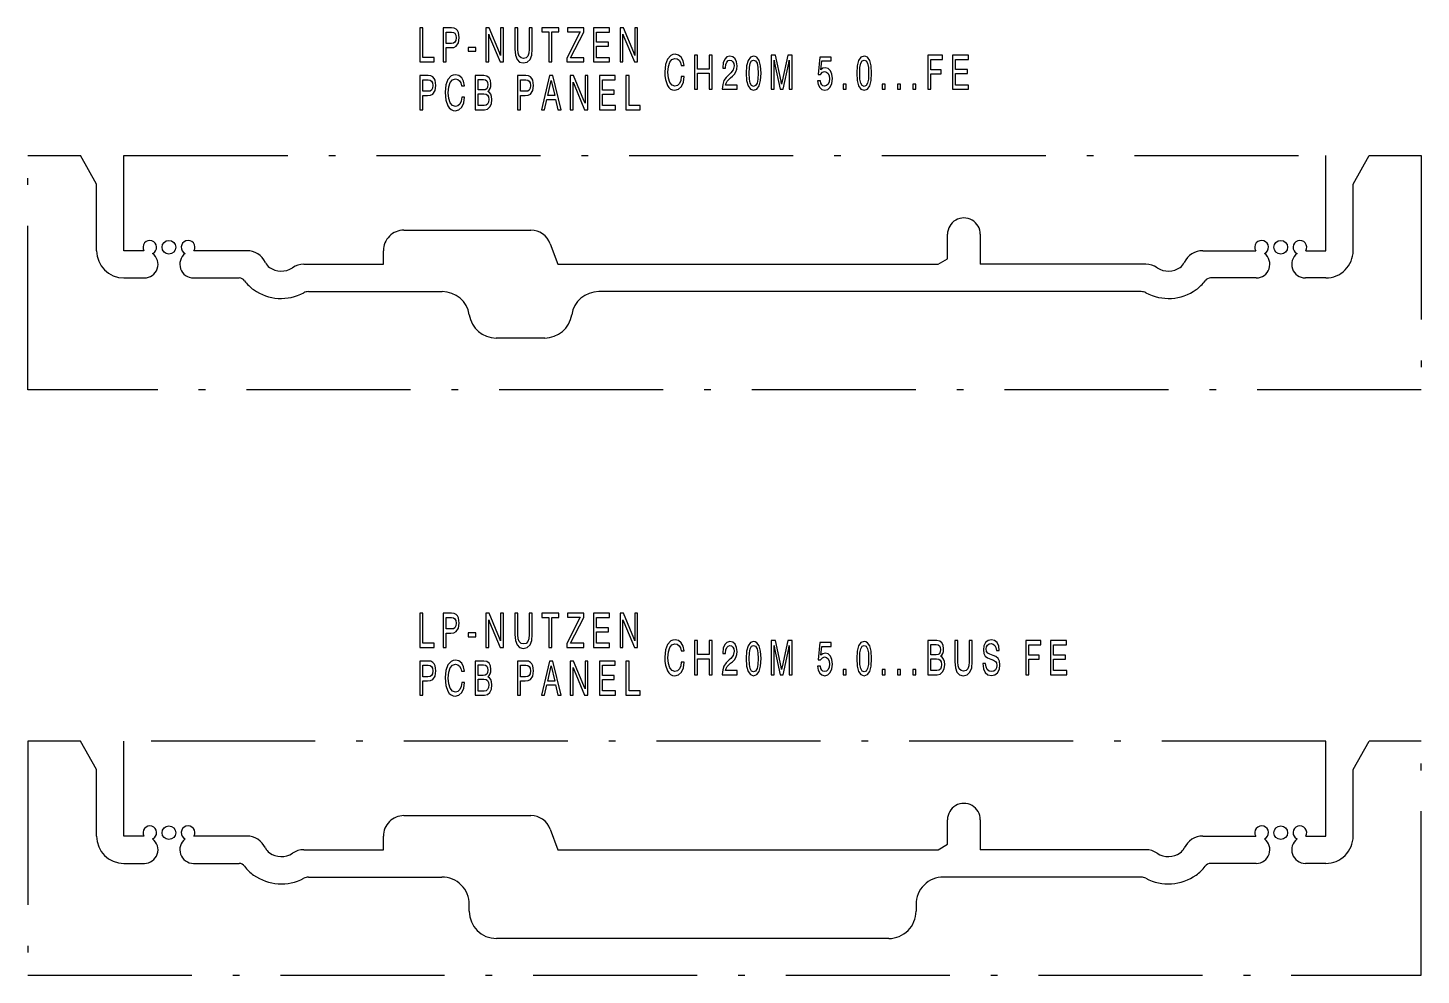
# Model space of a CAD drawing. Extents: x 42 to 318, y 14 to 287.
# Drawn here: x 216 to 318, y 101 to 170.4 of the extents above; entities that cross this region are included whole.
import ezdxf

# ---------------------------------------------------------------- set-up
doc = ezdxf.new("R2010")
doc.units = 0
doc.linetypes.add('DASHDOT', pattern=[18.5, 12, -3, 0.5, -3])
doc.layers.get('0').update_dxf_attribs({"linetype": 'CONTINUOUS'})

msp = doc.modelspace()

# ---------------------------------------------------------------- linework, layer by layer
at = {"color": 7, "linetype": 'DASHDOT'}
for p, q in [((215.995209, 143.906525), (215.995209, 161.054596)), ((215.995209, 161.054596), (219.857147, 161.054596)), ((223.02301, 161.054596), (311.02301, 161.054596)), ((314.188873, 161.054596), (317.999664, 161.054596)), ((317.999664, 161.054596), (317.999664, 143.906525)), ((317.999664, 143.906525), (215.995209, 143.906525)), ((219.857056, 118.174294), (215.995209, 118.174294)), ((215.995209, 118.174294), (215.995209, 101.025764)), ((311.02301, 118.174294), (223.02301, 118.174294)), ((317.99939, 118.174294), (314.188965, 118.174294)), ((317.99939, 101.025764), (317.99939, 118.174294)), ((215.995209, 101.025764), (317.99939, 101.025764))]:
    msp.add_line(p, q, dxfattribs=at)
at = {"color": 7}
for p, q in [((221.02301, 158.972809), (219.857147, 161.054596)), ((223.02301, 154.090302), (223.02301, 161.054596)), ((311.02301, 154.090302), (311.02301, 161.054596)), ((313.02301, 158.972809), (314.188873, 161.054596)), ((221.02301, 154.090302), (221.02301, 158.972809)), ((313.02301, 154.090302), (313.02301, 158.972809)), ((243.52301, 155.590302), (252.823013, 155.590302)), ((283.322998, 153.490295), (283.322998, 155.290298)), ((285.723022, 155.290298), (285.723022, 153.090302)), ((224.48999, 154.090302), (223.02301, 154.090302)), ((232.02301, 154.090302), (228.156021, 154.090302)), ((242.02301, 153.090302), (242.02301, 154.090302)), ((254.232544, 154.603333), (254.783249, 153.090302)), ((302.02301, 154.090302), (305.890015, 154.090302)), ((309.55603, 154.090302), (311.02301, 154.090302)), ((236.205322, 153.090302), (242.02301, 153.090302)), ((254.783249, 153.090302), (282.630188, 153.090302)), ((282.630188, 153.090302), (283.322998, 153.490295)), ((297.840698, 153.090302), (285.723022, 153.090302)), ((223.02301, 152.090302), (224.52301, 152.090302)), ((228.123016, 152.090302), (231.458069, 152.090302)), ((305.923004, 152.090302), (302.587952, 152.090302)), ((311.02301, 152.090302), (309.52301, 152.090302)), ((236.547012, 151.090302), (246.333817, 151.090302)), ((297.499023, 151.090302), (257.786499, 151.090302)), ((253.83226, 147.693573), (250.288071, 147.693573)), ((221.02301, 116.092323), (219.857056, 118.174294)), ((223.02301, 111.209808), (223.02301, 118.174294)), ((311.02301, 111.209808), (311.02301, 118.174294)), ((313.02301, 116.092323), (314.188965, 118.174294)), ((221.02301, 111.209808), (221.02301, 116.092323)), ((313.02301, 111.209808), (313.02301, 116.092323)), ((243.52301, 112.709808), (252.823013, 112.709808)), ((283.322998, 110.60981), (283.322998, 112.409805)), ((285.723022, 112.409805), (285.723022, 110.209808)), ((224.48999, 111.209808), (223.02301, 111.209808)), ((232.02301, 111.209808), (228.156021, 111.209808)), ((242.02301, 110.209808), (242.02301, 111.209808)), ((254.232544, 111.722839), (254.783249, 110.209808)), ((302.02301, 111.209808), (305.890015, 111.209808)), ((309.55603, 111.209808), (311.02301, 111.209808)), ((236.205322, 110.209808), (242.02301, 110.209808)), ((254.783249, 110.209808), (282.630188, 110.209808)), ((282.630188, 110.209808), (283.322998, 110.60981)), ((297.840698, 110.209808), (285.723022, 110.209808)), ((223.02301, 109.209808), (224.52301, 109.209808)), ((228.123016, 109.209808), (231.458069, 109.209808)), ((305.923004, 109.209808), (302.587952, 109.209808)), ((311.02301, 109.209808), (309.52301, 109.209808)), ((236.547012, 108.209808), (246.310944, 108.209808)), ((297.499023, 108.209808), (283.02301, 108.209808)), ((248.310944, 105.709808), (248.310944, 106.209808)), ((281.02301, 106.209808), (281.02301, 105.709808)), ((279.02301, 103.709808), (250.310944, 103.709808))]:
    msp.add_line(p, q, dxfattribs=at)
for points in [[(244.697037, 167.910889), (245.729889, 167.910889), (245.729889, 168.227295), (244.920792, 168.227295), (244.920792, 170.410889), (244.697037, 170.410889)], [(246.406174, 167.910889), (246.62767, 167.910889), (246.62767, 168.964432), (246.962158, 168.964432), (247.183655, 168.978348), (247.35994, 169.065277), (247.513626, 169.315613), (247.567871, 169.687668), (247.552048, 169.892807), (247.513626, 170.070145), (247.448074, 170.212692), (247.362198, 170.317001), (247.194946, 170.393509), (247.005096, 170.410889), (246.406174, 170.410889)], [(249.532913, 167.910889), (249.743103, 167.910889), (249.743103, 169.938004), (249.804123, 169.753723), (250.579346, 167.910889), (250.818909, 167.910889), (250.818909, 170.410889), (250.608719, 170.410889), (250.608719, 168.383774), (250.534134, 168.595871), (249.77475, 170.410889), (249.532913, 170.410889)], [(251.655655, 168.860123), (251.691818, 168.411591), (251.807083, 168.095169), (251.996933, 167.90741), (252.265884, 167.841354), (252.550659, 167.90741), (252.758575, 168.098648), (252.885147, 168.415054), (252.928085, 168.860123), (252.928085, 170.410889), (252.706604, 170.410889), (252.706604, 168.856644), (252.679474, 168.550659), (252.602631, 168.338562), (252.473816, 168.209915), (252.290741, 168.168198), (252.105423, 168.209915), (251.976593, 168.335083), (251.89975, 168.550659), (251.877151, 168.856644), (251.877151, 170.410889), (251.655655, 170.410889)], [(254.12645, 167.910889), (254.347946, 167.910889), (254.347946, 170.108383), (254.860977, 170.108383), (254.860977, 170.410889), (253.613419, 170.410889), (253.613419, 170.108383), (254.12645, 170.108383)], [(255.446869, 167.910889), (256.696686, 167.910889), (256.696686, 168.216873), (255.722595, 168.216873), (256.696686, 170.097961), (256.696686, 170.410889), (255.512405, 170.410889), (255.512405, 170.115341), (256.441284, 170.115341), (255.446869, 168.192535)], [(257.409149, 167.910889), (258.586639, 167.910889), (258.586639, 168.223816), (257.628357, 168.223816), (257.628357, 169.061798), (258.496246, 169.061798), (258.496246, 169.353867), (257.628357, 169.353867), (257.628357, 170.101425), (258.568573, 170.101425), (258.568573, 170.410889), (257.409149, 170.410889)], [(259.351074, 167.910889), (259.561249, 167.910889), (259.561249, 169.938004), (259.622284, 169.753723), (260.397491, 167.910889), (260.637054, 167.910889), (260.637054, 170.410889), (260.42688, 170.410889), (260.42688, 168.383774), (260.352295, 168.595871), (259.592896, 170.410889), (259.351074, 170.410889)], [(246.62767, 169.266937), (246.62767, 170.104904), (247.014145, 170.104904), (247.161057, 170.080566), (247.262756, 170.011032), (247.323776, 169.88237), (247.344116, 169.687668), (247.323776, 169.482513), (247.260498, 169.353867), (247.152008, 169.284317), (246.998322, 169.266937)], [(248.235107, 168.693222), (248.782043, 168.693222), (248.782043, 168.967911), (248.235107, 168.967911)], [(263.833862, 166.839264), (263.793182, 166.550659), (263.695984, 166.331619), (263.551361, 166.192535), (263.370544, 166.143845), (263.158081, 166.213394), (262.995361, 166.415054), (262.88913, 166.734955), (262.852997, 167.15567), (262.886871, 167.586823), (262.988586, 167.906723), (263.151306, 168.104904), (263.372803, 168.174454), (263.540039, 168.139679), (263.673401, 168.038849), (263.766052, 167.878906), (263.820313, 167.659851), (264.037262, 167.659851), (263.97171, 167.997116), (263.833862, 168.254425), (263.634979, 168.417847), (263.381836, 168.476959), (263.2146, 168.452606), (263.067688, 168.386551), (262.830383, 168.129242), (262.678955, 167.725906), (262.626984, 167.197403), (262.638275, 166.891418), (262.676697, 166.620209), (262.823608, 166.196014), (262.927551, 166.043015), (263.054138, 165.931747), (263.196503, 165.865692), (263.359253, 165.841354), (263.630463, 165.910889), (263.845154, 166.109085), (263.987549, 166.425491), (264.048553, 166.839264)], [(264.808472, 165.910889), (265.029968, 165.910889), (265.029968, 167.082657), (265.872986, 167.082657), (265.872986, 165.910889), (266.094452, 165.910889), (266.094452, 168.410889), (265.872986, 168.410889), (265.872986, 167.385162), (265.029968, 167.385162), (265.029968, 168.410889), (264.808472, 168.410889)], [(266.838562, 165.910889), (267.914337, 165.910889), (267.914337, 166.209915), (267.064575, 166.209915), (267.109772, 166.366379), (267.188873, 166.505463), (267.441986, 166.755814), (267.575348, 166.860123), (267.724518, 167.009644), (267.830719, 167.183487), (267.891754, 167.385162), (267.914337, 167.621597), (267.875916, 167.913666), (267.771973, 168.143158), (267.606995, 168.289185), (267.39679, 168.341354), (267.17981, 168.282242), (267.014832, 168.11882), (266.90863, 167.854553), (266.872467, 167.506851), (266.872467, 167.465134), (267.078125, 167.465134), (267.078125, 167.49295), (267.09845, 167.729385), (267.161743, 167.903244), (267.258942, 168.014511), (267.387756, 168.05275), (267.516571, 168.021454), (267.616028, 167.931061), (267.677032, 167.795456), (267.699646, 167.625076), (267.640869, 167.329529), (267.469116, 167.106995), (267.335785, 166.995728), (267.114288, 166.776672), (266.958344, 166.543716), (266.86792, 166.269028), (266.838562, 165.931747)], [(268.586121, 167.089615), (268.620026, 166.543716), (268.723969, 166.154282), (268.893494, 165.917847), (269.12854, 165.841354), (269.361328, 165.917847), (269.533081, 166.154282), (269.637054, 166.543716), (269.673218, 167.089615), (269.637054, 167.632034), (269.533081, 168.021454), (269.361328, 168.257904), (269.252838, 168.32048), (269.12854, 168.341354), (268.893494, 168.261383), (268.723969, 168.021454), (268.620026, 167.632034)], [(270.627502, 168.042328), (270.663666, 167.823273), (271.072723, 165.910889), (271.28067, 165.910889), (271.698761, 167.823273), (271.737183, 168.042328), (271.737183, 165.910889), (271.951904, 165.910889), (271.951904, 168.410889), (271.635498, 168.410889), (271.217377, 166.498505), (271.181213, 166.293365), (271.142792, 166.498505), (270.740509, 168.410889), (270.424072, 168.410889), (270.424072, 165.910889), (270.627502, 165.910889)], [(276.682098, 167.089615), (276.715973, 166.543716), (276.819946, 166.154282), (276.989441, 165.917847), (277.224518, 165.841354), (277.457306, 165.917847), (277.629059, 166.154282), (277.733032, 166.543716), (277.769196, 167.089615), (277.733032, 167.632034), (277.629059, 168.021454), (277.457306, 168.257904), (277.348816, 168.32048), (277.224518, 168.341354), (276.989441, 168.261383), (276.819946, 168.021454), (276.715973, 167.632034)], [(281.877838, 165.910889), (282.099335, 165.910889), (282.099335, 167.040924), (282.858704, 167.040924), (282.858704, 167.346909), (282.099335, 167.346909), (282.099335, 168.097961), (282.969452, 168.097961), (282.969452, 168.410889), (281.877838, 168.410889)], [(283.695465, 165.910889), (284.872986, 165.910889), (284.872986, 166.223816), (283.914703, 166.223816), (283.914703, 167.061798), (284.782562, 167.061798), (284.782562, 167.353867), (283.914703, 167.353867), (283.914703, 168.101425), (284.854889, 168.101425), (284.854889, 168.410889), (283.695465, 168.410889)], [(268.803101, 167.089615), (268.821167, 167.513809), (268.877655, 167.816315), (268.97937, 167.993637), (269.12854, 168.056229), (269.27771, 167.993637), (269.379395, 167.816315), (269.435913, 167.513809), (269.453979, 167.089615), (269.435913, 166.661926), (269.379395, 166.3629), (269.27771, 166.182098), (269.12854, 166.126465), (268.97937, 166.182098), (268.877655, 166.3629), (268.818909, 166.661926)], [(273.806213, 166.540237), (273.855927, 166.251633), (273.968933, 166.032593), (274.131653, 165.893509), (274.337341, 165.841354), (274.565613, 165.903931), (274.741882, 166.07431), (274.857147, 166.34552), (274.897827, 166.693222), (274.859406, 167.020065), (274.750916, 167.270416), (274.583679, 167.433838), (274.364441, 167.49295), (274.194946, 167.451218), (274.061615, 167.336487), (274.124878, 167.986694), (274.811951, 167.986694), (274.811951, 168.271805), (273.975708, 168.271805), (273.85141, 166.992249), (274.032227, 166.992249), (274.1633, 167.15567), (274.330566, 167.214783), (274.475189, 167.176529), (274.583679, 167.068741), (274.653748, 166.898376), (274.678619, 166.675842), (274.651489, 166.456787), (274.581421, 166.286407), (274.470673, 166.178619), (274.328308, 166.140381), (274.208496, 166.164719), (274.115845, 166.24469), (274.048035, 166.369858), (274.01413, 166.540237)], [(276.899048, 167.089615), (276.917145, 167.513809), (276.973633, 167.816315), (277.075348, 167.993637), (277.224518, 168.056229), (277.373657, 167.993637), (277.475372, 167.816315), (277.53186, 167.513809), (277.549957, 167.089615), (277.53186, 166.661926), (277.475372, 166.3629), (277.373657, 166.182098), (277.224518, 166.126465), (277.075348, 166.182098), (276.973633, 166.3629), (276.914886, 166.661926)], [(244.697037, 164.410889), (244.918518, 164.410889), (244.918518, 165.464432), (245.253021, 165.464432), (245.474503, 165.478348), (245.650787, 165.565277), (245.804474, 165.815613), (245.858719, 166.187668), (245.842896, 166.392807), (245.804474, 166.570145), (245.738937, 166.712692), (245.653046, 166.817001), (245.485809, 166.893509), (245.295959, 166.910889), (244.697037, 166.910889)], [(244.918518, 165.766937), (244.918518, 166.604904), (245.304993, 166.604904), (245.451904, 166.580566), (245.553604, 166.511032), (245.614624, 166.38237), (245.634964, 166.187668), (245.614624, 165.982513), (245.551346, 165.853867), (245.442871, 165.784317), (245.289185, 165.766937)], [(247.757706, 165.339264), (247.717026, 165.050659), (247.619843, 164.831619), (247.475204, 164.692535), (247.294388, 164.643845), (247.08194, 164.713394), (246.91922, 164.915054), (246.813004, 165.234955), (246.77684, 165.65567), (246.81073, 166.086823), (246.912445, 166.406723), (247.075165, 166.604904), (247.296661, 166.674454), (247.463898, 166.639679), (247.597244, 166.538849), (247.689911, 166.378906), (247.744156, 166.159851), (247.961121, 166.159851), (247.895569, 166.497116), (247.757706, 166.754425), (247.558823, 166.917847), (247.305695, 166.976959), (247.138443, 166.952606), (246.991547, 166.886551), (246.754227, 166.629242), (246.602814, 166.225906), (246.550827, 165.697403), (246.562134, 165.391418), (246.600555, 165.120209), (246.747452, 164.696014), (246.85141, 164.543015), (246.977982, 164.431747), (247.120361, 164.365692), (247.283096, 164.341354), (247.554306, 164.410889), (247.769012, 164.609085), (247.911392, 164.925491), (247.972412, 165.339264)], [(248.73233, 164.410889), (249.421661, 164.410889), (249.652176, 164.463043), (249.823944, 164.616028), (249.932434, 164.848999), (249.970856, 165.158447), (249.948257, 165.380981), (249.887238, 165.558319), (249.790054, 165.686966), (249.661224, 165.759979), (249.760666, 165.846909), (249.835251, 165.968613), (249.878189, 166.118118), (249.894012, 166.302399), (249.860107, 166.566666), (249.765182, 166.757904), (249.606979, 166.872635), (249.387756, 166.910889), (248.73233, 166.910889)], [(248.953812, 165.860825), (248.953812, 166.625763), (249.358368, 166.625763), (249.496231, 166.601425), (249.593414, 166.531891), (249.652176, 166.417145), (249.672516, 166.253723), (249.649918, 166.076401), (249.588898, 165.951218), (249.48494, 165.881683), (249.340286, 165.860825)], [(251.847763, 164.410889), (252.06926, 164.410889), (252.06926, 165.464432), (252.403748, 165.464432), (252.625229, 165.478348), (252.801514, 165.565277), (252.9552, 165.815613), (253.009445, 166.187668), (252.993622, 166.392807), (252.9552, 166.570145), (252.889664, 166.712692), (252.803787, 166.817001), (252.636536, 166.893509), (252.446686, 166.910889), (251.847763, 166.910889)], [(252.06926, 165.766937), (252.06926, 166.604904), (252.455734, 166.604904), (252.602631, 166.580566), (252.704346, 166.511032), (252.765366, 166.38237), (252.785706, 166.187668), (252.765366, 165.982513), (252.702072, 165.853867), (252.593597, 165.784317), (252.439911, 165.766937)], [(253.590805, 164.410889), (253.819077, 164.410889), (253.993103, 165.158447), (254.632706, 165.158447), (254.804474, 164.410889), (255.044052, 164.410889), (254.438339, 166.910889), (254.19426, 166.910889)], [(254.060913, 165.450531), (254.316299, 166.55275), (254.567169, 165.450531)], [(255.70903, 164.410889), (255.91922, 164.410889), (255.91922, 166.438004), (255.98024, 166.253723), (256.755463, 164.410889), (256.995026, 164.410889), (256.995026, 166.910889), (256.784821, 166.910889), (256.784821, 164.883774), (256.710236, 165.095871), (255.950867, 166.910889), (255.70903, 166.910889)], [(257.84082, 164.410889), (259.018311, 164.410889), (259.018311, 164.723816), (258.060028, 164.723816), (258.060028, 165.561798), (258.927917, 165.561798), (258.927917, 165.853867), (258.060028, 165.853867), (258.060028, 166.601425), (259.000244, 166.601425), (259.000244, 166.910889), (257.84082, 166.910889)], [(259.785004, 164.410889), (260.817871, 164.410889), (260.817871, 164.727295), (260.008759, 164.727295), (260.008759, 166.910889), (259.785004, 166.910889)], [(275.682617, 165.910889), (275.90863, 165.910889), (275.90863, 166.289886), (275.682617, 166.289886)], [(278.542664, 165.910889), (278.768677, 165.910889), (278.768677, 166.289886), (278.542664, 166.289886)], [(279.661926, 165.910889), (279.887939, 165.910889), (279.887939, 166.289886), (279.661926, 166.289886)], [(280.781189, 165.910889), (281.007202, 165.910889), (281.007202, 166.289886), (280.781189, 166.289886)], [(248.953812, 164.713394), (248.953812, 165.582657), (249.37645, 165.582657), (249.536911, 165.558319), (249.652176, 165.481827), (249.719986, 165.349686), (249.744843, 165.161926), (249.722244, 164.967224), (249.656708, 164.82814), (249.548218, 164.741211), (249.401306, 164.713394)], [(244.697037, 125.030396), (245.729889, 125.030396), (245.729889, 125.346809), (244.920792, 125.346809), (244.920792, 127.530396), (244.697037, 127.530396)], [(246.406174, 125.030396), (246.62767, 125.030396), (246.62767, 126.083939), (246.962158, 126.083939), (247.183655, 126.097847), (247.35994, 126.184776), (247.513626, 126.435127), (247.567871, 126.807167), (247.552048, 127.012314), (247.513626, 127.189644), (247.448074, 127.332207), (247.362198, 127.436516), (247.194946, 127.513008), (247.005096, 127.530396), (246.406174, 127.530396)], [(249.532913, 125.030396), (249.743103, 125.030396), (249.743103, 127.057518), (249.804123, 126.87323), (250.579346, 125.030396), (250.818909, 125.030396), (250.818909, 127.530396), (250.608719, 127.530396), (250.608719, 125.503273), (250.534134, 125.715378), (249.77475, 127.530396), (249.532913, 127.530396)], [(251.655655, 125.97963), (251.691818, 125.53109), (251.807083, 125.214676), (251.996933, 125.026917), (252.265884, 124.960854), (252.550659, 125.026917), (252.758575, 125.218155), (252.885147, 125.534569), (252.928085, 125.97963), (252.928085, 127.530396), (252.706604, 127.530396), (252.706604, 125.976151), (252.679474, 125.670174), (252.602631, 125.458076), (252.473816, 125.329422), (252.290741, 125.287697), (252.105423, 125.329422), (251.976593, 125.454597), (251.89975, 125.670174), (251.877151, 125.976151), (251.877151, 127.530396), (251.655655, 127.530396)], [(254.12645, 125.030396), (254.347946, 125.030396), (254.347946, 127.22789), (254.860977, 127.22789), (254.860977, 127.530396), (253.613419, 127.530396), (253.613419, 127.22789), (254.12645, 127.22789)], [(255.446869, 125.030396), (256.696686, 125.030396), (256.696686, 125.336372), (255.722595, 125.336372), (256.696686, 127.217461), (256.696686, 127.530396), (255.512405, 127.530396), (255.512405, 127.234848), (256.441284, 127.234848), (255.446869, 125.312035)], [(257.409149, 125.030396), (258.586639, 125.030396), (258.586639, 125.34333), (257.628357, 125.34333), (257.628357, 126.181297), (258.496246, 126.181297), (258.496246, 126.473373), (257.628357, 126.473373), (257.628357, 127.22094), (258.568573, 127.22094), (258.568573, 127.530396), (257.409149, 127.530396)], [(259.351074, 125.030396), (259.561249, 125.030396), (259.561249, 127.057518), (259.622284, 126.87323), (260.397491, 125.030396), (260.637054, 125.030396), (260.637054, 127.530396), (260.42688, 127.530396), (260.42688, 125.503273), (260.352295, 125.715378), (259.592896, 127.530396), (259.351074, 127.530396)], [(246.62767, 126.386444), (246.62767, 127.224411), (247.014145, 127.224411), (247.161057, 127.200073), (247.262756, 127.130531), (247.323776, 127.001884), (247.344116, 126.807167), (247.323776, 126.60202), (247.260498, 126.473373), (247.152008, 126.403831), (246.998322, 126.386444)], [(248.235107, 125.812729), (248.782043, 125.812729), (248.782043, 126.087418), (248.235107, 126.087418)], [(263.833862, 123.958763), (263.793182, 123.670166), (263.695984, 123.451111), (263.551361, 123.312027), (263.370544, 123.263351), (263.158081, 123.332893), (262.995361, 123.534561), (262.88913, 123.854446), (262.852997, 124.275169), (262.886871, 124.706329), (262.988586, 125.026215), (263.151306, 125.224411), (263.372803, 125.293945), (263.540039, 125.259178), (263.673401, 125.15834), (263.766052, 124.998398), (263.820313, 124.779343), (264.037262, 124.779343), (263.97171, 125.116615), (263.833862, 125.373917), (263.634979, 125.537338), (263.381836, 125.596451), (263.2146, 125.572113), (263.067688, 125.50605), (262.830383, 125.248749), (262.678955, 124.845406), (262.626984, 124.316895), (262.638275, 124.010918), (262.676697, 123.739708), (262.823608, 123.315506), (262.927551, 123.162514), (263.054138, 123.051247), (263.196503, 122.985184), (263.359253, 122.960846), (263.630463, 123.030388), (263.845154, 123.228577), (263.987549, 123.544991), (264.048553, 123.958763)], [(264.808472, 123.030388), (265.029968, 123.030388), (265.029968, 124.202156), (265.872986, 124.202156), (265.872986, 123.030388), (266.094452, 123.030388), (266.094452, 125.530388), (265.872986, 125.530388), (265.872986, 124.504654), (265.029968, 124.504654), (265.029968, 125.530388), (264.808472, 125.530388)], [(270.627502, 125.161819), (270.663666, 124.942764), (271.072723, 123.030388), (271.28067, 123.030388), (271.698761, 124.942764), (271.737183, 125.161819), (271.737183, 123.030388), (271.951904, 123.030388), (271.951904, 125.530388), (271.635498, 125.530388), (271.217377, 123.618011), (271.181213, 123.412865), (271.142792, 123.618011), (270.740509, 125.530388), (270.424072, 125.530388), (270.424072, 123.030388), (270.627502, 123.030388)], [(281.877838, 123.030388), (282.567169, 123.030388), (282.797699, 123.082542), (282.969452, 123.235535), (283.077942, 123.468498), (283.116364, 123.777954), (283.093781, 124.000488), (283.032745, 124.177818), (282.935547, 124.306465), (282.806732, 124.379486), (282.906189, 124.466408), (282.980774, 124.588104), (283.023712, 124.737617), (283.03952, 124.921906), (283.005615, 125.186157), (282.910706, 125.377396), (282.752502, 125.492142), (282.533264, 125.530388), (281.877838, 125.530388)], [(283.86499, 123.979622), (283.901123, 123.531082), (284.016418, 123.214668), (284.206238, 123.026909), (284.475189, 122.960846), (284.759979, 123.026909), (284.967896, 123.218147), (285.094452, 123.534561), (285.13739, 123.979622), (285.13739, 125.530388), (284.915924, 125.530388), (284.915924, 123.976143), (284.888794, 123.670166), (284.811951, 123.458069), (284.683136, 123.329414), (284.500061, 123.287689), (284.314728, 123.329414), (284.185913, 123.45459), (284.10907, 123.670166), (284.086456, 123.976143), (284.086456, 125.530388), (283.86499, 125.530388)], [(285.901825, 123.854446), (285.951569, 123.47197), (286.078125, 123.19381), (286.27475, 123.023438), (286.539185, 122.964325), (286.799072, 123.023438), (286.995728, 123.179901), (287.120026, 123.426773), (287.162964, 123.753616), (287.126801, 124.024826), (287.029602, 124.229973), (286.866882, 124.35862), (286.656708, 124.449028), (286.435211, 124.528999), (286.281525, 124.608971), (286.191132, 124.723709), (286.164001, 124.914948), (286.186615, 125.074898), (286.258942, 125.203545), (286.369659, 125.283516), (286.521088, 125.314812), (286.674774, 125.280037), (286.792297, 125.179207), (286.869141, 125.015785), (286.905304, 124.79673), (287.115509, 124.79673), (287.072571, 125.130524), (286.957306, 125.380875), (286.776489, 125.540817), (286.534668, 125.596451), (286.292816, 125.540817), (286.109772, 125.387833), (285.992249, 125.154869), (285.953827, 124.855843), (285.987732, 124.581154), (286.089417, 124.393394), (286.2612, 124.26474), (286.498505, 124.16391), (286.690613, 124.08741), (286.830719, 124.010918), (286.914368, 123.896172), (286.943726, 123.71537), (286.914368, 123.527603), (286.835236, 123.381569), (286.708679, 123.291168), (286.536926, 123.259872), (286.362885, 123.298119), (286.231812, 123.419815), (286.145935, 123.604103), (286.114288, 123.854446)], [(289.055695, 123.030388), (289.277191, 123.030388), (289.277191, 124.160431), (290.03656, 124.160431), (290.03656, 124.466408), (289.277191, 124.466408), (289.277191, 125.217453), (290.147308, 125.217453), (290.147308, 125.530388), (289.055695, 125.530388)], [(290.873322, 123.030388), (292.050842, 123.030388), (292.050842, 123.343323), (291.09256, 123.343323), (291.09256, 124.18129), (291.960419, 124.18129), (291.960419, 124.473366), (291.09256, 124.473366), (291.09256, 125.220932), (292.032745, 125.220932), (292.032745, 125.530388), (290.873322, 125.530388)], [(266.838562, 123.030388), (267.914337, 123.030388), (267.914337, 123.329414), (267.064575, 123.329414), (267.109772, 123.485878), (267.188873, 123.624962), (267.441986, 123.875313), (267.575348, 123.979622), (267.724518, 124.129135), (267.830719, 124.302986), (267.891754, 124.504654), (267.914337, 124.741096), (267.875916, 125.033173), (267.771973, 125.262657), (267.606995, 125.408691), (267.39679, 125.460846), (267.17981, 125.401733), (267.014832, 125.238312), (266.90863, 124.97406), (266.872467, 124.626358), (266.872467, 124.584633), (267.078125, 124.584633), (267.078125, 124.61245), (267.09845, 124.848885), (267.161743, 125.022736), (267.258942, 125.134003), (267.387756, 125.172249), (267.516571, 125.140961), (267.616028, 125.050552), (267.677032, 124.914948), (267.699646, 124.744576), (267.640869, 124.449028), (267.469116, 124.226494), (267.335785, 124.115227), (267.114288, 123.896172), (266.958344, 123.663208), (266.86792, 123.388527), (266.838562, 123.051247)], [(268.586121, 124.209106), (268.620026, 123.663208), (268.723969, 123.273781), (268.893494, 123.037338), (269.12854, 122.960846), (269.361328, 123.037338), (269.533081, 123.273781), (269.637054, 123.663208), (269.673218, 124.209106), (269.637054, 124.751526), (269.533081, 125.140961), (269.361328, 125.377396), (269.252838, 125.439987), (269.12854, 125.460846), (268.893494, 125.380875), (268.723969, 125.140961), (268.620026, 124.751526)], [(268.803101, 124.209106), (268.821167, 124.633308), (268.877655, 124.935814), (268.97937, 125.113144), (269.12854, 125.175728), (269.27771, 125.113144), (269.379395, 124.935814), (269.435913, 124.633308), (269.453979, 124.209106), (269.435913, 123.781433), (269.379395, 123.482407), (269.27771, 123.301598), (269.12854, 123.245964), (268.97937, 123.301598), (268.877655, 123.482407), (268.818909, 123.781433)], [(273.806213, 123.659737), (273.855927, 123.37114), (273.968933, 123.152084), (274.131653, 123.013), (274.337341, 122.960846), (274.565613, 123.023438), (274.741882, 123.19381), (274.857147, 123.465019), (274.897827, 123.812721), (274.859406, 124.139565), (274.750916, 124.389915), (274.583679, 124.553337), (274.364441, 124.61245), (274.194946, 124.570724), (274.061615, 124.455978), (274.124878, 125.106186), (274.811951, 125.106186), (274.811951, 125.391304), (273.975708, 125.391304), (273.85141, 124.111748), (274.032227, 124.111748), (274.1633, 124.275169), (274.330566, 124.334282), (274.475189, 124.296036), (274.583679, 124.188248), (274.653748, 124.017868), (274.678619, 123.795341), (274.651489, 123.576286), (274.581421, 123.405907), (274.470673, 123.298119), (274.328308, 123.259872), (274.208496, 123.28421), (274.115845, 123.364182), (274.048035, 123.489357), (274.01413, 123.659737)], [(276.682098, 124.209106), (276.715973, 123.663208), (276.819946, 123.273781), (276.989441, 123.037338), (277.224518, 122.960846), (277.457306, 123.037338), (277.629059, 123.273781), (277.733032, 123.663208), (277.769196, 124.209106), (277.733032, 124.751526), (277.629059, 125.140961), (277.457306, 125.377396), (277.348816, 125.439987), (277.224518, 125.460846), (276.989441, 125.380875), (276.819946, 125.140961), (276.715973, 124.751526)], [(276.899048, 124.209106), (276.917145, 124.633308), (276.973633, 124.935814), (277.075348, 125.113144), (277.224518, 125.175728), (277.373657, 125.113144), (277.475372, 124.935814), (277.53186, 124.633308), (277.549957, 124.209106), (277.53186, 123.781433), (277.475372, 123.482407), (277.373657, 123.301598), (277.224518, 123.245964), (277.075348, 123.301598), (276.973633, 123.482407), (276.914886, 123.781433)], [(282.099335, 124.480316), (282.099335, 125.24527), (282.503876, 125.24527), (282.641754, 125.220932), (282.738922, 125.15139), (282.797699, 125.036644), (282.818024, 124.873222), (282.795441, 124.695892), (282.734406, 124.570724), (282.630463, 124.501183), (282.485809, 124.480316)], [(244.697037, 121.530396), (244.918518, 121.530396), (244.918518, 122.583939), (245.253021, 122.583939), (245.474503, 122.597847), (245.650787, 122.684776), (245.804474, 122.935127), (245.858719, 123.307167), (245.842896, 123.512314), (245.804474, 123.689644), (245.738937, 123.832207), (245.653046, 123.936516), (245.485809, 124.013008), (245.295959, 124.030396), (244.697037, 124.030396)], [(244.918518, 122.886444), (244.918518, 123.724411), (245.304993, 123.724411), (245.451904, 123.700073), (245.553604, 123.630531), (245.614624, 123.501884), (245.634964, 123.307167), (245.614624, 123.10202), (245.551346, 122.973373), (245.442871, 122.903831), (245.289185, 122.886444)], [(247.757706, 122.458771), (247.717026, 122.170174), (247.619843, 121.951118), (247.475204, 121.812035), (247.294388, 121.763359), (247.08194, 121.832901), (246.91922, 122.034569), (246.813004, 122.354454), (246.77684, 122.775177), (246.81073, 123.206337), (246.912445, 123.526222), (247.075165, 123.724411), (247.296661, 123.793953), (247.463898, 123.759186), (247.597244, 123.658348), (247.689911, 123.498405), (247.744156, 123.27935), (247.961121, 123.27935), (247.895569, 123.616623), (247.757706, 123.873932), (247.558823, 124.037346), (247.305695, 124.096458), (247.138443, 124.072121), (246.991547, 124.006058), (246.754227, 123.748756), (246.602814, 123.345413), (246.550827, 122.816902), (246.562134, 122.510925), (246.600555, 122.239716), (246.747452, 121.815514), (246.85141, 121.662521), (246.977982, 121.551254), (247.120361, 121.485191), (247.283096, 121.460854), (247.554306, 121.530396), (247.769012, 121.728584), (247.911392, 122.044998), (247.972412, 122.458771)], [(248.73233, 121.530396), (249.421661, 121.530396), (249.652176, 121.58255), (249.823944, 121.735542), (249.932434, 121.968506), (249.970856, 122.277962), (249.948257, 122.500496), (249.887238, 122.677826), (249.790054, 122.806473), (249.661224, 122.879494), (249.760666, 122.966415), (249.835251, 123.088112), (249.878189, 123.237625), (249.894012, 123.421913), (249.860107, 123.686165), (249.765182, 123.877403), (249.606979, 123.992149), (249.387756, 124.030396), (248.73233, 124.030396)], [(248.953812, 122.980324), (248.953812, 123.745277), (249.358368, 123.745277), (249.496231, 123.72094), (249.593414, 123.651398), (249.652176, 123.536652), (249.672516, 123.37323), (249.649918, 123.1959), (249.588898, 123.070732), (249.48494, 123.00119), (249.340286, 122.980324)], [(251.847763, 121.530396), (252.06926, 121.530396), (252.06926, 122.583939), (252.403748, 122.583939), (252.625229, 122.597847), (252.801514, 122.684776), (252.9552, 122.935127), (253.009445, 123.307167), (252.993622, 123.512314), (252.9552, 123.689644), (252.889664, 123.832207), (252.803787, 123.936516), (252.636536, 124.013008), (252.446686, 124.030396), (251.847763, 124.030396)], [(252.06926, 122.886444), (252.06926, 123.724411), (252.455734, 123.724411), (252.602631, 123.700073), (252.704346, 123.630531), (252.765366, 123.501884), (252.785706, 123.307167), (252.765366, 123.10202), (252.702072, 122.973373), (252.593597, 122.903831), (252.439911, 122.886444)], [(253.590805, 121.530396), (253.819077, 121.530396), (253.993103, 122.277962), (254.632706, 122.277962), (254.804474, 121.530396), (255.044052, 121.530396), (254.438339, 124.030396), (254.19426, 124.030396)], [(254.060913, 122.57003), (254.316299, 123.672256), (254.567169, 122.57003)], [(255.70903, 121.530396), (255.91922, 121.530396), (255.91922, 123.557518), (255.98024, 123.37323), (256.755463, 121.530396), (256.995026, 121.530396), (256.995026, 124.030396), (256.784821, 124.030396), (256.784821, 122.003273), (256.710236, 122.215378), (255.950867, 124.030396), (255.70903, 124.030396)], [(257.84082, 121.530396), (259.018311, 121.530396), (259.018311, 121.84333), (258.060028, 121.84333), (258.060028, 122.681297), (258.927917, 122.681297), (258.927917, 122.973373), (258.060028, 122.973373), (258.060028, 123.72094), (259.000244, 123.72094), (259.000244, 124.030396), (257.84082, 124.030396)], [(259.785004, 121.530396), (260.817871, 121.530396), (260.817871, 121.846809), (260.008759, 121.846809), (260.008759, 124.030396), (259.785004, 124.030396)], [(282.099335, 123.332893), (282.099335, 124.202156), (282.521973, 124.202156), (282.682434, 124.177818), (282.797699, 124.101318), (282.865509, 123.969193), (282.89035, 123.781433), (282.867767, 123.586716), (282.802216, 123.447632), (282.693726, 123.36071), (282.546814, 123.332893)], [(248.953812, 121.832901), (248.953812, 122.702164), (249.37645, 122.702164), (249.536911, 122.677826), (249.652176, 122.601326), (249.719986, 122.4692), (249.744843, 122.281441), (249.722244, 122.086723), (249.656708, 121.947639), (249.548218, 121.860718), (249.401306, 121.832901)], [(275.682617, 123.030388), (275.90863, 123.030388), (275.90863, 123.409386), (275.682617, 123.409386)], [(278.542664, 123.030388), (278.768677, 123.030388), (278.768677, 123.409386), (278.542664, 123.409386)], [(279.661926, 123.030388), (279.887939, 123.030388), (279.887939, 123.409386), (279.661926, 123.409386)], [(280.781189, 123.030388), (281.007202, 123.030388), (281.007202, 123.409386), (280.781189, 123.409386)]]:
    msp.add_lwpolyline(points, close=True, dxfattribs=at)
for centre in [(226.323013, 154.340302), (307.723022, 154.340302), (226.323013, 111.459808), (307.723022, 111.459808)]:
    msp.add_circle(centre, 0.5, dxfattribs=at)
for centre, radius, start, end in [((284.52301, 155.290298), 1.2, 0, 180.000005), ((243.52301, 154.090302), 1.5, 90.000003, 180.000005), ((252.823013, 154.090302), 1.5, 20.000001, 90.000003), ((223.02301, 154.090302), 2, 180.000005, 269.999997), ((224.923004, 154.340302), 0.5, 294.439856, 210.000003), ((227.723007, 154.340302), 0.5, 329.999999, 245.560146), ((232.02301, 152.590302), 1.5, 24.903947, 90.000003), ((302.02301, 152.590302), 1.5, 90.000003, 155.096056), ((306.322998, 154.340302), 0.5, 294.439856, 210.000003), ((309.123016, 154.340302), 0.5, 329.999999, 245.560146), ((311.02301, 154.090302), 2, 269.999997, 360), ((224.52301, 153.090302), 1, 269.999997, 52.636552), ((228.123016, 153.090302), 1, 127.363453, 269.999997), ((234.199844, 153.600937), 0.9, 204.903944, 234.647396), ((236.205322, 151.590302), 1.5, 90.000003, 123.557316), ((297.840698, 151.590302), 1.5, 56.442689, 90.000003), ((299.846191, 153.600937), 0.9, 305.352602, 335.096053), ((305.923004, 153.090302), 1, 269.999997, 52.636552), ((309.52301, 153.090302), 1, 127.363453, 269.999997), ((231.458069, 151.590302), 0.5, 36.253828, 90.000003), ((234.547012, 154.090302), 1.5, 234.647396, 303.557311), ((299.499023, 154.090302), 1.5, 236.442684, 305.352609), ((302.587952, 151.590302), 0.5, 90.000003, 143.746167), ((234.199844, 153.600937), 2.9, 216.253833, 234.647382), ((234.547012, 154.090302), 3.5, 234.647396, 298.072485), ((236.547012, 150.340302), 0.75, 90.000003, 118.072483), ((246.333817, 149.090302), 2, 8.674325, 90.000003), ((257.786499, 149.090302), 2, 90.000003, 171.325678), ((297.499023, 150.340302), 0.75, 61.927515, 90.000003), ((299.499023, 154.090302), 3.5, 241.927517, 305.352602), ((299.846191, 153.600937), 2.9, 305.352616, 323.746172), ((250.288071, 149.693573), 2, 188.674322, 269.999997), ((253.83226, 149.693573), 2, 269.999997, 351.325675), ((284.52301, 112.409805), 1.2, 0, 180.000005), ((243.52301, 111.209808), 1.5, 90.000003, 180.000005), ((252.823013, 111.209808), 1.5, 20.000001, 90.000003), ((223.02301, 111.209808), 2, 180.000005, 269.999997), ((224.923004, 111.459808), 0.5, 294.439856, 210.000003), ((227.723007, 111.459808), 0.5, 329.999999, 245.560146), ((232.02301, 109.709808), 1.5, 24.903947, 90.000003), ((302.02301, 109.709808), 1.5, 90.000003, 155.096056), ((306.322998, 111.459808), 0.5, 294.439856, 210.000003), ((309.123016, 111.459808), 0.5, 329.999999, 245.560146), ((311.02301, 111.209808), 2, 269.999997, 360), ((224.52301, 110.209808), 1, 269.999997, 52.636552), ((228.123016, 110.209808), 1, 127.363453, 269.999997), ((234.199844, 110.720444), 0.9, 204.903944, 234.647396), ((236.205322, 108.709808), 1.5, 90.000003, 123.557316), ((297.840698, 108.709808), 1.5, 56.442689, 90.000003), ((299.846191, 110.720444), 0.9, 305.352602, 335.096053), ((305.923004, 110.209808), 1, 269.999997, 52.636552), ((309.52301, 110.209808), 1, 127.363453, 269.999997), ((231.458069, 108.709808), 0.5, 36.253828, 90.000003), ((234.547012, 111.209808), 1.5, 234.647396, 303.557311), ((299.499023, 111.209808), 1.5, 236.442684, 305.352609), ((302.587952, 108.709808), 0.5, 90.000003, 143.746167), ((234.199844, 110.720444), 2.9, 216.253833, 234.647382), ((234.547012, 111.209808), 3.5, 234.647396, 298.072485), ((236.547012, 107.459808), 0.75, 90.000003, 118.072483), ((246.310944, 106.209808), 2, 0, 90.000003), ((283.02301, 106.209808), 2, 90.000003, 180.000005), ((297.499023, 107.459808), 0.75, 61.927515, 90.000003), ((299.499023, 111.209808), 3.5, 241.927517, 305.352602), ((299.846191, 110.720444), 2.9, 305.352616, 323.746172), ((250.310944, 105.709808), 2, 180.000005, 269.999997), ((279.02301, 105.709808), 2, 269.999997, 360)]:
    msp.add_arc(centre, radius, start, end, dxfattribs=at)

doc.saveas('drawing.dxf')
